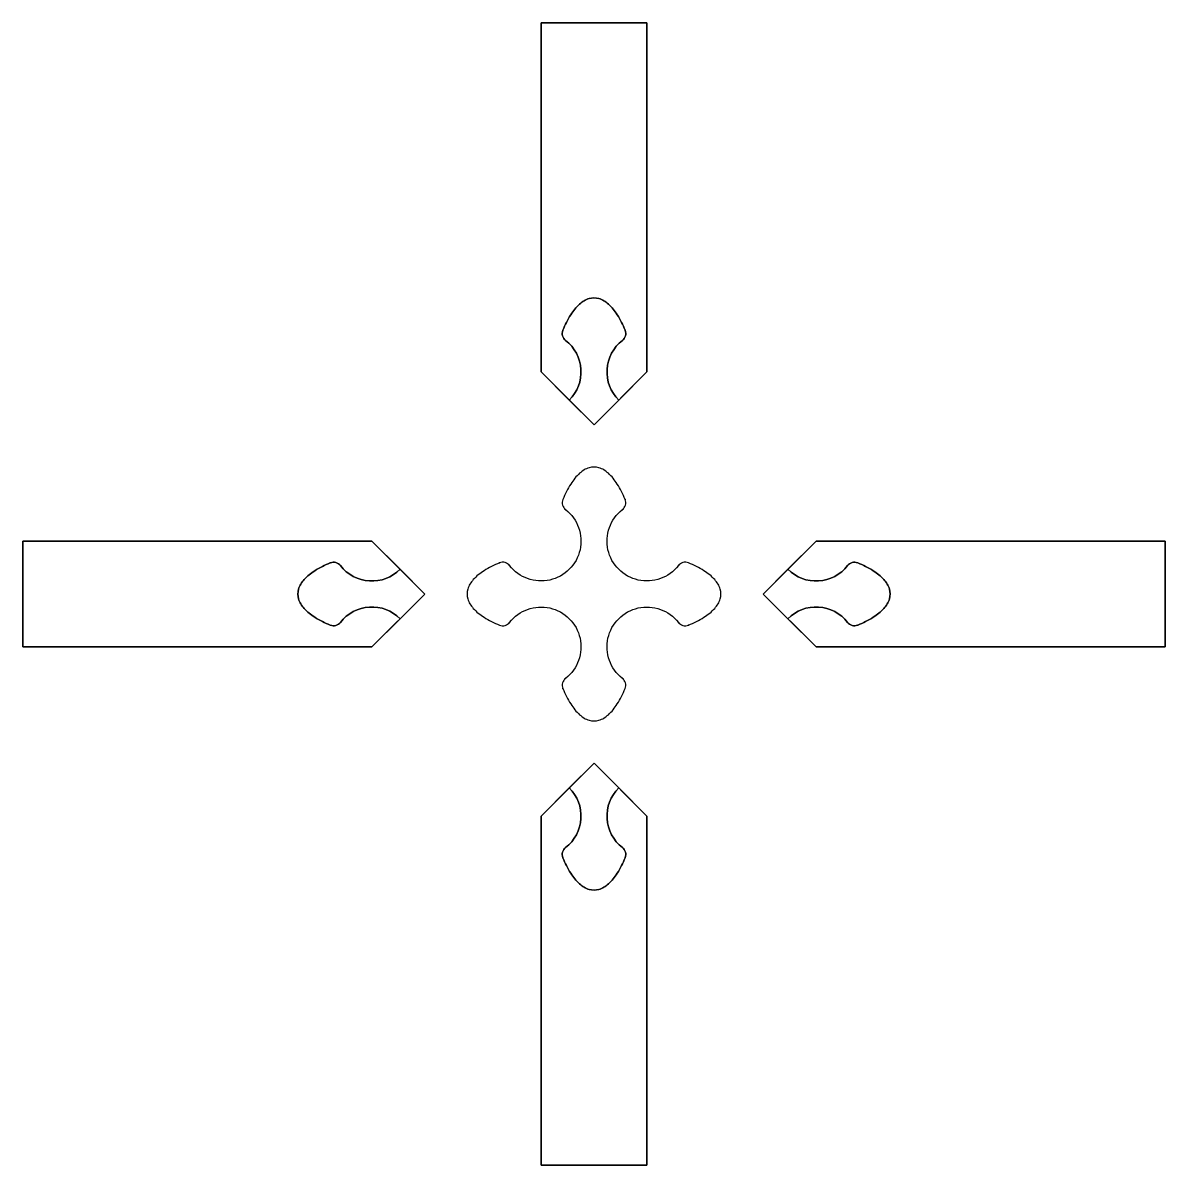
# Model space of a CAD drawing. Extents: x -270 to 270, y -245 to 295.
import ezdxf

# ---------------------------------------------------------------- set-up
doc = ezdxf.new("R2010")
doc.units = 0
doc.layers.add('1', color=7, linetype='CONTINUOUS')

# ---------------------------------------------------------------- blocks, each defined once
blk = doc.blocks.new('*M0')
at = {"layer": '1', "color": 7, "linetype": 'CONTINUOUS'}
for p, q in [((0, 85, 32), (0, 85, 17)), ((-14.69307, 69.65685, 32), (-14.69307, 69.65685, 17)), ((-13.41706, 64.87138, 32), (-13.41706, 64.87138, 17)), ((-13.41706, 64.87138, 32), (-13.41706, 64.87138, 17)), ((13.41705, 64.87138, 32), (13.41705, 64.87138, 17)), ((13.41705, 64.87138, 32), (13.41705, 64.87138, 17)), ((13.41705, 64.87138, 32), (13.41705, 64.87138, 17)), ((14.69307, 69.65685, 32), (14.69307, 69.65685, 17)), ((14.69307, 69.65685, 32), (14.69307, 69.65685, 17)), ((-10.12864, 61.58296, 32), (-10.12864, 61.58296, 17)), ((-44.65685, 39.69307, 32), (-44.65685, 39.69307, 17)), ((-44.65685, 39.69307, 32), (-44.65685, 39.69307, 17)), ((-39.87138, 38.41705, 32), (-39.87138, 38.41705, 17)), ((-39.87138, 38.41705, 32), (-39.87138, 38.41705, 17)), ((-39.87138, 38.41705, 32), (-39.87138, 38.41705, 17)), ((10.12864, 38.41705, 32), (10.12864, 38.41705, 17)), ((39.87138, 38.41706, 32), (39.87138, 38.41706, 17)), ((39.87138, 38.41706, 32), (39.87138, 38.41706, 17)), ((44.65685, 39.69307, 32), (44.65685, 39.69307, 17)), ((-13.41705, 35.12864, 32), (-13.41705, 35.12864, 17)), ((36.58296, 35.12864, 32), (36.58296, 35.12864, 17)), ((-60, 25, 32), (-60, 25, 17)), ((60, 25, 32), (60, 25, 17)), ((-39.87138, 11.58294, 32), (-39.87138, 11.58294, 17)), ((-39.87138, 11.58294, 32), (-39.87138, 11.58294, 17)), ((-36.58296, 14.87136, 32), (-36.58296, 14.87136, 17)), ((-10.12864, 11.58295, 32), (-10.12864, 11.58295, 17)), ((13.41705, 14.87136, 32), (13.41705, 14.87136, 17)), ((39.87138, 11.58295, 32), (39.87138, 11.58295, 17)), ((39.87138, 11.58295, 32), (39.87138, 11.58295, 17)), ((39.87138, 11.58295, 32), (39.87138, 11.58295, 17)), ((-44.65685, 10.30693, 32), (-44.65685, 10.30693, 17)), ((44.65685, 10.30693, 32), (44.65685, 10.30693, 17)), ((44.65685, 10.30693, 32), (44.65685, 10.30693, 17)), ((-13.41705, -14.87138, 32), (-13.41705, -14.87138, 17)), ((-13.41705, -14.87138, 32), (-13.41705, -14.87138, 17)), ((-13.41705, -14.87138, 32), (-13.41705, -14.87138, 17)), ((10.12864, -11.58296, 32), (10.12864, -11.58296, 17)), ((13.41706, -14.87138, 32), (13.41706, -14.87138, 17)), ((13.41706, -14.87138, 32), (13.41706, -14.87138, 17)), ((-14.69307, -19.65685, 32), (-14.69307, -19.65685, 17)), ((-14.69307, -19.65685, 32), (-14.69307, -19.65685, 17)), ((14.69307, -19.65685, 32), (14.69307, -19.65685, 17)), ((0, -35, 32), (0, -35, 17))]:
    blk.add_line(p, q, dxfattribs=at)
for points in [[(14.693068, 69.656853, 0.044824), (10.976864, 76.997903, 0.070072), (6.783132, 82.076881, 0.111795), (2.294313, 84.672835, 0.140179), (-2.294317, 84.672834, 0.111795), (-6.783136, 82.076877, 0.070072), (-10.976868, 76.997897, 0.044824), (-14.693071, 69.656845, 0.044824)], [(14.693068, 69.656853, 0.044824), (10.976864, 76.997903, 0.070072), (6.783132, 82.076881, 0.111795), (2.294313, 84.672835, 0.140179), (-2.294317, 84.672834, 0.111795), (-6.783136, 82.076877, 0.070072), (-10.976868, 76.997897, 0.044824), (-14.693071, 69.656845, 0.044824)], [(-44.656853, 39.693068, 0.044824), (-51.997903, 35.976864, 0.070072), (-57.076881, 31.783132, 0.111795), (-59.672835, 27.294313, 0.140179), (-59.672834, 22.705683, 0.111795), (-57.076877, 18.216864, 0.070072), (-51.997897, 14.023132, 0.044824), (-44.656845, 10.306929, 0.044824)], [(-44.656853, 39.693068, 0.044824), (-51.997903, 35.976864, 0.070072), (-57.076881, 31.783132, 0.111795), (-59.672835, 27.294313, 0.140179), (-59.672834, 22.705683, 0.111795), (-57.076877, 18.216864, 0.070072), (-51.997897, 14.023132, 0.044824), (-44.656845, 10.306929, 0.044824)], [(44.656853, 10.306932, 0.044824), (51.997903, 14.023136, 0.070072), (57.076881, 18.216868, 0.111795), (59.672835, 22.705687, 0.140179), (59.672834, 27.294317, 0.111795), (57.076877, 31.783136, 0.070072), (51.997897, 35.976868, 0.044824), (44.656845, 39.693071, 0.044824)], [(44.656853, 10.306932, 0.044824), (51.997903, 14.023136, 0.070072), (57.076881, 18.216868, 0.111795), (59.672835, 22.705687, 0.140179), (59.672834, 27.294317, 0.111795), (57.076877, 31.783136, 0.070072), (51.997897, 35.976868, 0.044824), (44.656845, 39.693071, 0.044824)], [(-14.693068, -19.656853, 0.044824), (-10.976864, -26.997903, 0.070072), (-6.783132, -32.076881, 0.111795), (-2.294313, -34.672835, 0.140179), (2.294317, -34.672834, 0.111795), (6.783136, -32.076877, 0.070072), (10.976868, -26.997897, 0.044824), (14.693071, -19.656845, 0.044824)], [(-14.693068, -19.656853, 0.044824), (-10.976864, -26.997903, 0.070072), (-6.783132, -32.076881, 0.111795), (-2.294313, -34.672835, 0.140179), (2.294317, -34.672834, 0.111795), (6.783136, -32.076877, 0.070072), (10.976868, -26.997897, 0.044824), (14.693071, -19.656845, 0.044824)]]:
    blk.add_lwpolyline(points, format="xyb", dxfattribs=at)
at = {"layer": '1', "color": 7, "linetype": 'CONTINUOUS', "extrusion": (0, 0, -1)}
for centre, start, end in [((25.000011, 50.000007, -17), 127.91415701, 322.0858209), ((25.000011, 50.000007, -32), 127.91415701, 322.0858209), ((-25.000007, 50.000011, -17), 217.914157, 52.08582088), ((-25.000007, 50.000011, -32), 217.914157, 52.08582088), ((25.000007, -0.000011, -17), 37.914157, 232.08582088), ((25.000007, -0.000011, -32), 37.914157, 232.08582088), ((-25.000011, -0.000007, -17), 307.91415701, 142.0858209), ((-25.000011, -0.000007, -32), 307.91415701, 142.0858209)]:
    blk.add_arc(centre, 18.85, start, end, dxfattribs=at)
at = {"layer": '1', "color": 7, "linetype": 'CONTINUOUS'}
for centre, start, end in [((-10.897693, 68.106006, 17), 157.77445127, 232.08588183), ((-10.897693, 68.106006, 32), 157.77445127, 232.08588183), ((10.897693, 68.106006, 17), 307.9139897, 22.22563415), ((10.897693, 68.106006, 32), 307.9139897, 22.22563415), ((-43.106006, 35.897693, 17), 37.91398971, 112.22563416), ((-43.106006, 35.897693, 32), 37.91398971, 112.22563416), ((43.106006, 35.897693, 17), 67.7744513, 142.08588185), ((43.106006, 35.897693, 32), 67.7744513, 142.08588185), ((-43.106006, 14.102307, 17), 247.7744513, 322.08588185), ((-43.106006, 14.102307, 32), 247.7744513, 322.08588185), ((43.106006, 14.102307, 17), 217.91398971, 292.22563416), ((43.106006, 14.102307, 32), 217.91398971, 292.22563416), ((-10.897693, -18.106006, 17), 127.9139897, 202.22563415), ((-10.897693, -18.106006, 32), 127.9139897, 202.22563415), ((10.897693, -18.106006, 17), 337.77445127, 52.08588183), ((10.897693, -18.106006, 32), 337.77445127, 52.08588183)]:
    blk.add_arc(centre, 4.1, start, end, dxfattribs=at)
for p in [(-13.41706, 64.87138, 17), (-13.41706, 64.87138, 32), (13.41705, 64.87138, 17), (13.41705, 64.87138, 32), (14.69307, 69.65685, 17), (14.69307, 69.65685, 32), (-44.65685, 39.69307, 17), (-44.65685, 39.69307, 32), (-39.87138, 38.41705, 17), (-39.87138, 38.41705, 32), (39.87138, 38.41706, 17), (39.87138, 38.41706, 32), (-39.87138, 11.58294, 17), (-39.87138, 11.58294, 32), (39.87138, 11.58295, 17), (39.87138, 11.58295, 32), (44.65685, 10.30693, 17), (44.65685, 10.30693, 32), (-13.41705, -14.87138, 17), (-13.41705, -14.87138, 32), (13.41706, -14.87138, 17), (13.41706, -14.87138, 32), (-14.69307, -19.65685, 17), (-14.69307, -19.65685, 32)]:
    blk.add_point(p, dxfattribs=at)
blk = doc.blocks.new('*M1')
at = {"layer": '1', "color": 7, "linetype": 'CONTINUOUS'}
for p, q in [((-44.65685, 39.69307, 32), (-44.65685, 39.69307, 17)), ((-44.65685, 39.69307, 32), (-44.65685, 39.69307, 17)), ((-39.87138, 38.41705, 32), (-39.87138, 38.41705, 17)), ((-39.87138, 38.41705, 32), (-39.87138, 38.41705, 17)), ((-11.67105, 36.67105, 32), (-11.67105, 36.67105, 17)), ((-11.67105, 36.67105, 17), (0, 25, 17)), ((-60, 25, 32), (-60, 25, 17)), ((0, 25, 17), (-11.67105, 13.32895, 17)), ((-39.87138, 11.58294, 32), (-39.87138, 11.58294, 17)), ((-39.87138, 11.58294, 32), (-39.87138, 11.58294, 17)), ((-11.67105, 13.32895, 17), (-11.67105, 13.32895, 32)), ((-44.65685, 10.30693, 32), (-44.65685, 10.30693, 17))]:
    blk.add_line(p, q, dxfattribs=at)
at = {"layer": '1', "color": 7, "linetype": 'CONTINUOUS', "extrusion": (0, 0, -1)}
blk.add_lwpolyline([(44.656845, 10.306929, 0.044824), (51.997897, 14.023132, 0.070072), (57.076877, 18.216864, 0.111795), (59.672834, 22.705683, 0.140179), (59.672835, 27.294313, 0.111795), (57.076881, 31.783132, 0.070072), (51.997903, 35.976864, 0.044824), (44.656853, 39.693068, 0.044824)], format="xyb", dxfattribs=at)
at = {"layer": '1', "color": 7, "linetype": 'CONTINUOUS'}
blk.add_lwpolyline([(-44.656853, 39.693068, 0.044824), (-51.997903, 35.976864, 0.070072), (-57.076881, 31.783132, 0.111795), (-59.672835, 27.294313, 0.140179), (-59.672834, 22.705683, 0.111795), (-57.076877, 18.216864, 0.070072), (-51.997897, 14.023132, 0.044824), (-44.656845, 10.306929, 0.044824)], format="xyb", dxfattribs=at)
at = {"layer": '1', "color": 7, "linetype": 'CONTINUOUS', "extrusion": (0, 0, -1)}
for centre, radius, start, end in [((43.106006, 35.897693, -32), 4.1, 67.77436584, 142.08601029), ((25.000011, 50.000007, -17), 18.85, 224.99999034, 322.0858209), ((25.000007, -0.000011, -17), 18.85, 37.914157, 134.99999033), ((43.106006, 14.102307, -32), 4.1, 217.91411815, 292.2255487)]:
    blk.add_arc(centre, radius, start, end, dxfattribs=at)
at = {"layer": '1', "color": 7, "linetype": 'CONTINUOUS'}
for centre, radius, start, end in [((-43.106006, 35.897693, 17), 4.1, 37.91398971, 112.22563416), ((-25.000011, 50.000007, 32), 18.85, 217.9141791, 315.00000966), ((-25.000007, -0.000011, 32), 18.85, 45.00000967, 142.085843), ((-43.106006, 14.102307, 17), 4.1, 247.7744513, 322.08588185)]:
    blk.add_arc(centre, radius, start, end, dxfattribs=at)
for p in [(-44.65685, 39.69307, 17), (-44.65685, 39.69307, 32), (-39.87138, 38.41705, 17), (-39.87138, 38.41705, 32), (-39.87138, 11.58294, 17), (-39.87138, 11.58294, 32)]:
    blk.add_point(p, dxfattribs=at)
blk = doc.blocks.new('*M2')
at = {"layer": '1', "color": 7, "linetype": 'CONTINUOUS'}
for p, q in [((-190, 0, 32), (-190, 50, 32)), ((-190, 50), (-190, 50, 32)), ((-190, 50), (-190, 0)), ((-190, 50, 32), (-25, 50, 32)), ((-25, 50), (-190, 50)), ((0, 25), (-25, 50)), ((-25, 50), (-25, 50, 32)), ((-25, 50, 32), (-11.67105, 36.67105, 32)), ((-25, 0), (0, 25)), ((0, 25), (0, 25, 17)), ((-11.67105, 13.32895, 32), (-25, 0, 32)), ((-25, 0, 32), (-190, 0, 32)), ((-190, 0), (-190, 0, 32)), ((-190, 0), (-25, 0)), ((-25, 0), (-25, 0, 32))]:
    blk.add_line(p, q, dxfattribs=at)
blk = doc.blocks.new('*M3')
at = {"layer": '1', "color": 7, "linetype": 'CONTINUOUS'}
for name in ['*M2', '*M1']:
    blk.add_blockref(name, (0, 0), dxfattribs=at)
blk = doc.blocks.new('*M4')
at = {"layer": '1', "color": 7, "linetype": 'CONTINUOUS'}
for p, q in [((0, 85, 32), (0, 85, 17)), ((-14.69307, 69.65685, 32), (-14.69307, 69.65685, 17)), ((-13.41706, 64.87138, 32), (-13.41706, 64.87138, 17)), ((-13.41706, 64.87138, 32), (-13.41706, 64.87138, 17)), ((13.41705, 64.87138, 32), (13.41705, 64.87138, 17)), ((13.41705, 64.87138, 32), (13.41705, 64.87138, 17)), ((14.69307, 69.65685, 32), (14.69307, 69.65685, 17)), ((14.69307, 69.65685, 32), (14.69307, 69.65685, 17)), ((-11.67105, 36.67105, 17), (-11.67105, 36.67105, 32)), ((0, 25, 17), (-11.67105, 36.67105, 17)), ((11.67105, 36.67105, 17), (0, 25, 17)), ((11.67105, 36.67105, 32), (11.67105, 36.67105, 17))]:
    blk.add_line(p, q, dxfattribs=at)
at = {"layer": '1', "color": 7, "linetype": 'CONTINUOUS', "extrusion": (0, 0, -1)}
blk.add_lwpolyline([(14.693071, 69.656845, 0.044824), (10.976868, 76.997897, 0.070072), (6.783136, 82.076877, 0.111795), (2.294317, 84.672834, 0.140179), (-2.294313, 84.672835, 0.111795), (-6.783132, 82.076881, 0.070072), (-10.976864, 76.997903, 0.044824), (-14.693068, 69.656853, 0.044824)], format="xyb", dxfattribs=at)
at = {"layer": '1', "color": 7, "linetype": 'CONTINUOUS'}
blk.add_lwpolyline([(14.693068, 69.656853, 0.044824), (10.976864, 76.997903, 0.070072), (6.783132, 82.076881, 0.111795), (2.294313, 84.672835, 0.140179), (-2.294317, 84.672834, 0.111795), (-6.783136, 82.076877, 0.070072), (-10.976868, 76.997897, 0.044824), (-14.693071, 69.656845, 0.044824)], format="xyb", dxfattribs=at)
at = {"layer": '1', "color": 7, "linetype": 'CONTINUOUS', "extrusion": (0, 0, -1)}
for centre, radius, start, end in [((10.897693, 68.106006, -32), 4.1, 307.91411817, 22.22554873), ((25.000011, 50.000007, -17), 18.85, 127.91415701, 224.99999034), ((-25.000007, 50.000011, -17), 18.85, 314.99999033, 52.08582088), ((-10.897693, 68.106006, -32), 4.1, 157.77436585, 232.0860103)]:
    blk.add_arc(centre, radius, start, end, dxfattribs=at)
at = {"layer": '1', "color": 7, "linetype": 'CONTINUOUS'}
for centre, radius, start, end in [((-10.897693, 68.106006, 17), 4.1, 157.77445127, 232.08588183), ((-25.000011, 50.000007, 32), 18.85, 315.00000966, 52.08584299), ((25.000007, 50.000011, 32), 18.85, 127.91417912, 225.00000967), ((10.897693, 68.106006, 17), 4.1, 307.9139897, 22.22563415)]:
    blk.add_arc(centre, radius, start, end, dxfattribs=at)
for p in [(-13.41706, 64.87138, 17), (-13.41706, 64.87138, 32), (13.41705, 64.87138, 17), (13.41705, 64.87138, 32), (14.69307, 69.65685, 17), (14.69307, 69.65685, 32)]:
    blk.add_point(p, dxfattribs=at)
blk = doc.blocks.new('*M5')
at = {"layer": '1', "color": 7, "linetype": 'CONTINUOUS'}
for p, q in [((-25, 215, 32), (25, 215, 32)), ((-25, 50, 32), (-25, 215, 32)), ((-25, 215), (-25, 215, 32)), ((-25, 215), (-25, 50)), ((25, 215), (-25, 215)), ((25, 215, 32), (25, 50, 32)), ((25, 215), (25, 215, 32)), ((25, 50), (25, 215)), ((-11.67105, 36.67105, 32), (-25, 50, 32)), ((-25, 50), (-25, 50, 32)), ((-25, 50), (0, 25)), ((0, 25), (25, 50)), ((25, 50, 32), (11.67105, 36.67105, 32)), ((25, 50), (25, 50, 32)), ((0, 25), (0, 25, 17))]:
    blk.add_line(p, q, dxfattribs=at)
blk = doc.blocks.new('*M6')
at = {"layer": '1', "color": 7, "linetype": 'CONTINUOUS'}
for name in ['*M5', '*M4']:
    blk.add_blockref(name, (0, 0), dxfattribs=at)
blk = doc.blocks.new('*M7')
at = {"layer": '1', "color": 7, "linetype": 'CONTINUOUS'}
for p, q in [((39.87138, 38.41706, 32), (39.87138, 38.41706, 17)), ((39.87138, 38.41706, 32), (39.87138, 38.41706, 17)), ((44.65685, 39.69307, 32), (44.65685, 39.69307, 17)), ((0, 25, 17), (11.67105, 36.67105, 17)), ((11.67105, 36.67105, 17), (11.67105, 36.67105, 32)), ((11.67105, 13.32895, 17), (0, 25, 17)), ((60, 25, 32), (60, 25, 17)), ((11.67105, 13.32895, 32), (11.67105, 13.32895, 17)), ((39.87138, 11.58295, 32), (39.87138, 11.58295, 17)), ((39.87138, 11.58295, 32), (39.87138, 11.58295, 17)), ((44.65685, 10.30693, 32), (44.65685, 10.30693, 17)), ((44.65685, 10.30693, 32), (44.65685, 10.30693, 17))]:
    blk.add_line(p, q, dxfattribs=at)
blk.add_lwpolyline([(44.656853, 10.306932, 0.044824), (51.997903, 14.023136, 0.070072), (57.076881, 18.216868, 0.111795), (59.672835, 22.705687, 0.140179), (59.672834, 27.294317, 0.111795), (57.076877, 31.783136, 0.070072), (51.997897, 35.976868, 0.044824), (44.656845, 39.693071, 0.044824)], format="xyb", dxfattribs=at)
at = {"layer": '1', "color": 7, "linetype": 'CONTINUOUS', "extrusion": (0, 0, -1)}
blk.add_lwpolyline([(-44.656845, 39.693071, 0.044824), (-51.997897, 35.976868, 0.070072), (-57.076877, 31.783136, 0.111795), (-59.672834, 27.294317, 0.140179), (-59.672835, 22.705687, 0.111795), (-57.076881, 18.216868, 0.070072), (-51.997903, 14.023136, 0.044824), (-44.656853, 10.306932, 0.044824)], format="xyb", dxfattribs=at)
for centre, radius, start, end in [((-25.000007, 50.000011, -17), 18.85, 217.914157, 314.99999033), ((-43.106006, 35.897693, -32), 4.1, 37.91411815, 112.2255487), ((-25.000011, -0.000007, -17), 18.85, 44.99999034, 142.0858209), ((-43.106006, 14.102307, -32), 4.1, 247.77436584, 322.08601029)]:
    blk.add_arc(centre, radius, start, end, dxfattribs=at)
at = {"layer": '1', "color": 7, "linetype": 'CONTINUOUS'}
for centre, radius, start, end in [((25.000007, 50.000011, 32), 18.85, 225.00000967, 322.085843), ((43.106006, 35.897693, 17), 4.1, 67.7744513, 142.08588185), ((25.000011, -0.000007, 32), 18.85, 37.9141791, 135.00000966), ((43.106006, 14.102307, 17), 4.1, 217.91398971, 292.22563416)]:
    blk.add_arc(centre, radius, start, end, dxfattribs=at)
for p in [(39.87138, 38.41706, 17), (39.87138, 38.41706, 32), (39.87138, 11.58295, 17), (39.87138, 11.58295, 32), (44.65685, 10.30693, 17), (44.65685, 10.30693, 32)]:
    blk.add_point(p, dxfattribs=at)
blk = doc.blocks.new('*M8')
at = {"layer": '1', "color": 7, "linetype": 'CONTINUOUS'}
for p, q in [((25, 50), (0, 25)), ((11.67105, 36.67105, 32), (25, 50, 32)), ((25, 50), (25, 50, 32)), ((25, 50, 32), (190, 50, 32)), ((190, 50), (25, 50)), ((190, 50), (190, 50, 32)), ((190, 50, 32), (190, 0, 32)), ((190, 0), (190, 50)), ((0, 25), (0, 25, 17)), ((0, 25), (25, 0)), ((25, 0, 32), (11.67105, 13.32895, 32)), ((25, 0), (25, 0, 32)), ((190, 0, 32), (25, 0, 32)), ((25, 0), (190, 0)), ((190, 0), (190, 0, 32))]:
    blk.add_line(p, q, dxfattribs=at)
blk = doc.blocks.new('*M9')
at = {"layer": '1', "color": 7, "linetype": 'CONTINUOUS'}
for name in ['*M8', '*M7']:
    blk.add_blockref(name, (0, 0), dxfattribs=at)
blk = doc.blocks.new('*M10')
at = {"layer": '1', "color": 7, "linetype": 'CONTINUOUS'}
for p, q in [((-11.67105, 13.32895, 17), (0, 25, 17)), ((0, 25, 17), (11.67105, 13.32895, 17)), ((-11.67105, 13.32895, 32), (-11.67105, 13.32895, 17)), ((11.67105, 13.32895, 17), (11.67105, 13.32895, 32)), ((-13.41705, -14.87138, 32), (-13.41705, -14.87138, 17)), ((-13.41705, -14.87138, 32), (-13.41705, -14.87138, 17)), ((13.41706, -14.87138, 32), (13.41706, -14.87138, 17)), ((13.41706, -14.87138, 32), (13.41706, -14.87138, 17)), ((-14.69307, -19.65685, 32), (-14.69307, -19.65685, 17)), ((-14.69307, -19.65685, 32), (-14.69307, -19.65685, 17)), ((14.69307, -19.65685, 32), (14.69307, -19.65685, 17)), ((0, -35, 32), (0, -35, 17))]:
    blk.add_line(p, q, dxfattribs=at)
blk.add_lwpolyline([(-14.693068, -19.656853, 0.044824), (-10.976864, -26.997903, 0.070072), (-6.783132, -32.076881, 0.111795), (-2.294313, -34.672835, 0.140179), (2.294317, -34.672834, 0.111795), (6.783136, -32.076877, 0.070072), (10.976868, -26.997897, 0.044824), (14.693071, -19.656845, 0.044824)], format="xyb", dxfattribs=at)
at = {"layer": '1', "color": 7, "linetype": 'CONTINUOUS', "extrusion": (0, 0, -1)}
blk.add_lwpolyline([(-14.693071, -19.656845, 0.044824), (-10.976868, -26.997897, 0.070072), (-6.783136, -32.076877, 0.111795), (-2.294317, -34.672834, 0.140179), (2.294313, -34.672835, 0.111795), (6.783132, -32.076881, 0.070072), (10.976864, -26.997903, 0.044824), (14.693068, -19.656853, 0.044824)], format="xyb", dxfattribs=at)
at = {"layer": '1', "color": 7, "linetype": 'CONTINUOUS'}
for centre, radius, start, end in [((-25.000007, -0.000011, 32), 18.85, 307.91417912, 45.00000967), ((25.000011, -0.000007, 32), 18.85, 135.00000966, 232.08584299), ((-10.897693, -18.106006, 17), 4.1, 127.9139897, 202.22563415), ((10.897693, -18.106006, 17), 4.1, 337.77445127, 52.08588183)]:
    blk.add_arc(centre, radius, start, end, dxfattribs=at)
at = {"layer": '1', "color": 7, "linetype": 'CONTINUOUS', "extrusion": (0, 0, -1)}
for centre, radius, start, end in [((25.000007, -0.000011, -17), 18.85, 134.99999033, 232.08582088), ((-25.000011, -0.000007, -17), 18.85, 307.91415701, 44.99999034), ((10.897693, -18.106006, -32), 4.1, 337.77436585, 52.0860103), ((-10.897693, -18.106006, -32), 4.1, 127.91411817, 202.22554873)]:
    blk.add_arc(centre, radius, start, end, dxfattribs=at)
at = {"layer": '1', "color": 7, "linetype": 'CONTINUOUS'}
for p in [(-13.41705, -14.87138, 17), (-13.41705, -14.87138, 32), (13.41706, -14.87138, 17), (13.41706, -14.87138, 32), (-14.69307, -19.65685, 17), (-14.69307, -19.65685, 32)]:
    blk.add_point(p, dxfattribs=at)
blk = doc.blocks.new('*M11')
at = {"layer": '1', "color": 7, "linetype": 'CONTINUOUS'}
for p, q in [((0, 25), (-25, 0)), ((0, 25), (0, 25, 17)), ((25, 0), (0, 25)), ((-25, 0, 32), (-11.67105, 13.32895, 32)), ((11.67105, 13.32895, 32), (25, 0, 32)), ((-25, 0), (-25, 0, 32)), ((-25, -165, 32), (-25, 0, 32)), ((-25, 0), (-25, -165)), ((25, 0), (25, 0, 32)), ((25, 0, 32), (25, -165, 32)), ((25, -165), (25, 0)), ((25, -165, 32), (-25, -165, 32)), ((-25, -165), (-25, -165, 32)), ((-25, -165), (25, -165)), ((25, -165), (25, -165, 32))]:
    blk.add_line(p, q, dxfattribs=at)
blk = doc.blocks.new('*M12')
at = {"layer": '1', "color": 7, "linetype": 'CONTINUOUS'}
for name in ['*M11', '*M10']:
    blk.add_blockref(name, (0, 0), dxfattribs=at)

msp = doc.modelspace()

# ---------------------------------------------------------------- block references
at = {"layer": '1', "color": 7, "linetype": 'CONTINUOUS'}
for name, p in [('*M6', (0, 80)), ('*M0', (0, 0, -17)), ('*M3', (-80, 0)), ('*M9', (80, 0)), ('*M12', (0, -80))]:
    msp.add_blockref(name, p, dxfattribs=at)

doc.saveas('drawing.dxf')
